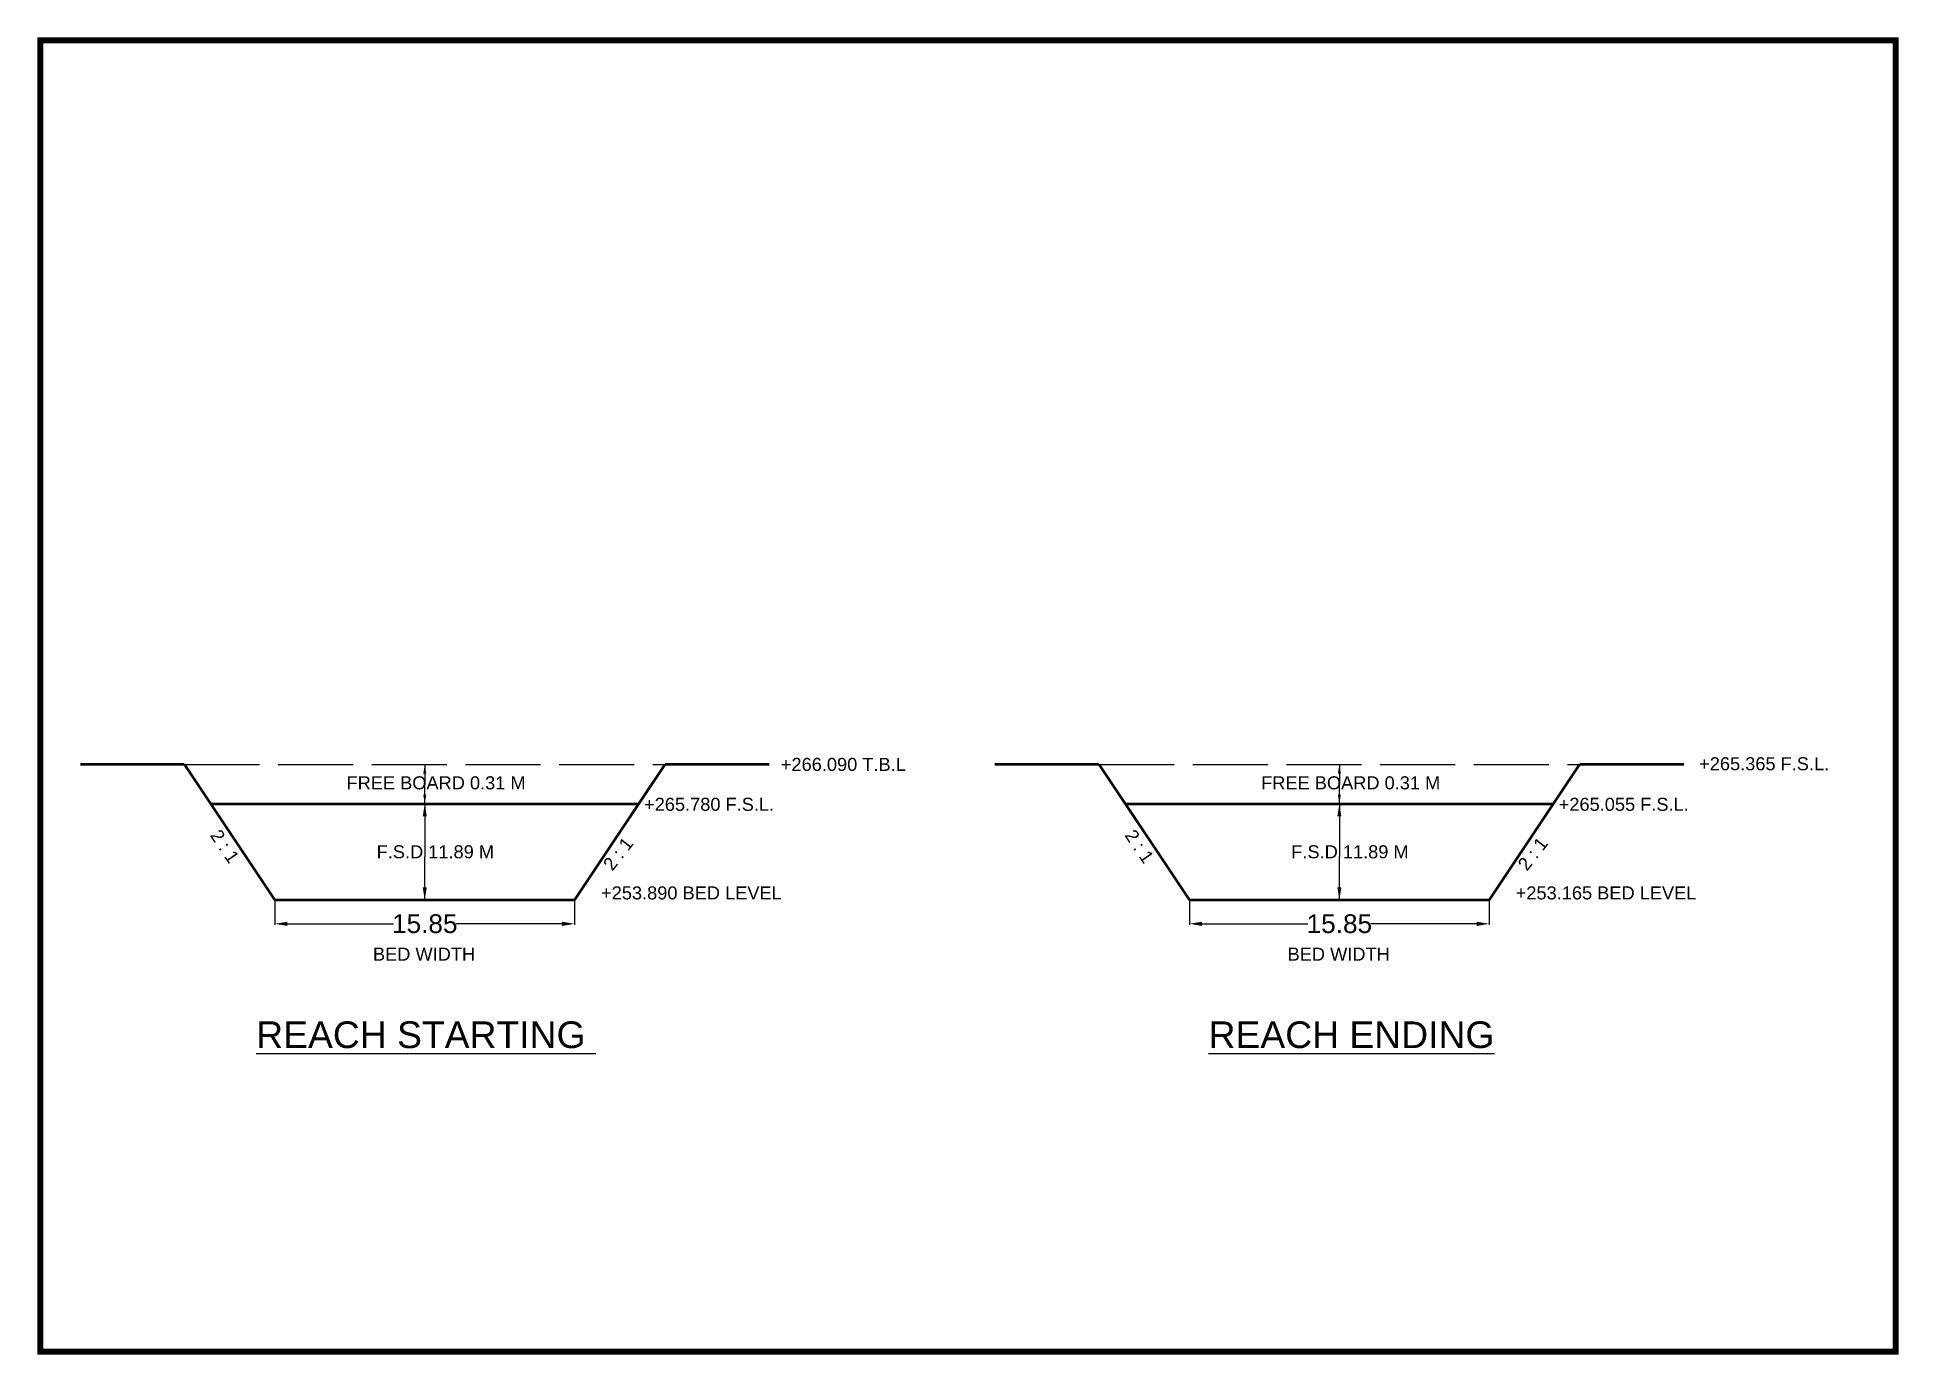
# Model space of a CAD drawing. Header units: inches. Extents: x 571 to 869, y 149 to 360.
import ezdxf

# ---------------------------------------------------------------- set-up
doc = ezdxf.new("R2010")
doc.units = ezdxf.units.IN
doc.header["$MEASUREMENT"] = 0
doc.linetypes.add('ACAD_ISO02W100', pattern=[15, 12, -3])
doc.layers.add('TEXT', color=5, linetype='Continuous')
doc.styles.get("Standard").update_dxf_attribs({"font": 'arial.ttf'})
doc.dimstyles.get("Standard").update_dxf_attribs({"dimtxt": 0.18, "dimasz": 0.18, "dimexe": 0.18, "dimexo": 0.0625, "dimgap": 0.09, "dimtad": 0, "dimtih": 1, "dimtoh": 1, "dimdec": 4, "dimzin": 0, "dimdsep": 46, "dimtxsty": 'Standard', "dimcen": 0.09, "dimadec": 0, "dimazin": 0, "dimtfac": 1, "dimtdec": 4, "dimtofl": 0, "dimtmove": 0, "dimatfit": 3, "dimfxl": 1, "dimtolj": 1, "dimtzin": 0, "dimarcsym": 0})

# ---------------------------------------------------------------- blocks, each defined once
blk = doc.blocks.new('*D4')
at = {"layer": 'Defpoints', "color": 0, "ltscale": 0.2}
for p in [(755.02, 221.57), (803, 221.57), (803, 217.75)]:
    blk.add_point(p, dxfattribs=at)
at = {"layer": 'TEXT', "color": 0, "lineweight": -2, "ltscale": 0.2}
for p, q in [((755.02, 221.51), (755.02, 217.57)), ((803, 221.51), (803, 217.57)), ((757.02, 217.75), (773.99, 217.75)), ((801, 217.75), (784.03, 217.75))]:
    blk.add_line(p, q, dxfattribs=at)
at = {"layer": 'TEXT', "color": 0, "ltscale": 0.2}
for points in [[(757.02, 218.08), (757.02, 217.41), (755.02, 217.75)], [(801, 218.08), (801, 217.41), (803, 217.75)]]:
    blk.add_solid(points, dxfattribs=at)
at = {"layer": 'TEXT', "color": 0, "lineweight": 25, "ltscale": 0.2, "insert": (779.01, 217.75), "char_height": 0.18, "attachment_point": 5}
blk.add_mtext('\\A1;{\\H16.667x;15.85}', dxfattribs=at)
blk = doc.blocks.new('*D5')
at = {"layer": 'Defpoints', "color": 0, "ltscale": 0.2}
for p in [(608.61, 221.57), (656.59, 221.57), (656.59, 217.75)]:
    blk.add_point(p, dxfattribs=at)
at = {"layer": 'TEXT', "color": 0, "lineweight": -2, "ltscale": 0.2}
for p, q in [((608.61, 221.51), (608.61, 217.57)), ((656.59, 221.51), (656.59, 217.57)), ((610.61, 217.75), (627.57, 217.75)), ((654.59, 217.75), (637.62, 217.75))]:
    blk.add_line(p, q, dxfattribs=at)
at = {"layer": 'TEXT', "color": 0, "ltscale": 0.2}
for points in [[(610.61, 218.08), (610.61, 217.41), (608.61, 217.75)], [(654.59, 218.08), (654.59, 217.41), (656.59, 217.75)]]:
    blk.add_solid(points, dxfattribs=at)
at = {"layer": 'TEXT', "color": 0, "lineweight": 25, "ltscale": 0.2, "insert": (632.6, 217.75), "char_height": 0.18, "attachment_point": 5}
blk.add_mtext('\\A1;{\\H16.667x;15.85}', dxfattribs=at)

msp = doc.modelspace()

# ---------------------------------------------------------------- linework, layer by layer
at = {"layer": 'TEXT', "color": 86, "lineweight": 25, "ltscale": 0.2}
for p, q in [((608.6067, 221.57188), (656.58571, 221.57188)), ((755.02303, 221.57188), (803.00205, 221.57188))]:
    msp.add_line(p, q, dxfattribs=at)
at = {"layer": 'TEXT', "lineweight": 25, "ltscale": 0.2, "const_width": 1}
msp.add_lwpolyline([(571.06329, 359.23097), (868.06329, 359.23097), (868.06329, 149.23097), (571.06329, 149.23097)], close=True, dxfattribs=at)
at = {"layer": 'TEXT', "color": 86, "lineweight": 25, "ltscale": 0.2, "const_width": 0.41728}
for points in [[(594.13323, 243.27069), (577.44183, 243.27069)], [(608.6067, 221.57188), (594.13323, 243.27069)], [(656.58571, 221.57188), (671.05918, 243.27069)], [(671.05918, 243.27069), (656.58571, 221.57188), (671.05918, 243.27069)], [(671.05918, 243.27069), (687.75058, 243.27069)], [(740.54956, 243.27069), (723.85817, 243.27069)], [(755.02303, 221.57188), (740.54956, 243.27069)], [(803.00205, 221.57188), (817.47551, 243.27069)], [(817.47551, 243.27069), (803.00205, 221.57188), (817.47551, 243.27069)], [(817.47551, 243.27069), (834.16691, 243.27069)], [(656.58571, 221.57188), (608.6067, 221.57188)], [(803.00205, 221.57188), (755.02303, 221.57188)]]:
    msp.add_lwpolyline(points, dxfattribs=at)
at = {"layer": 'TEXT', "color": 86, "linetype": 'ACAD_ISO02W100', "lineweight": 25}
for points in [[(594.13323, 243.27069), (671.05918, 243.27069)], [(740.54956, 243.27069), (817.47551, 243.27069)]]:
    msp.add_lwpolyline(points, dxfattribs=at)
at = {"layer": 'TEXT', "color": 86, "linetype": 'ACAD_ISO02W100', "lineweight": 25, "const_width": 0.41728}
for points in [[(666.83767, 236.94175), (598.35474, 236.94175)], [(813.254, 236.94175), (744.77107, 236.94175)]]:
    msp.add_lwpolyline(points, dxfattribs=at)

# ---------------------------------------------------------------- texts
at = {"layer": 'TEXT', "color": 86, "lineweight": 25, "ltscale": 0.2}
for s, height, p in [('+265.365 F.S.L.', 2.0864248, (836.60492, 242.33996)), ('+266.090 T.B.L', 2.0864248, (689.60108, 242.23359)), ('+265.780 F.S.L.', 2.0864248, (667.70822, 235.84181)), ('+265.055 F.S.L.', 2.0864248, (814.12455, 235.84181)), ('+253.890 BED LEVEL', 2.0864248, (660.82301, 221.65413)), ('+253.165 BED LEVEL', 2.0864248, (807.23935, 221.65413)), ('BED WIDTH', 2.086425, (624.31058, 211.84793)), ('BED WIDTH', 2.086425, (770.72692, 211.84793)), ('%%UREACH STARTING ', 4.2719994, (605.6204, 197.84793)), ('%%UREACH ENDING', 4.2719994, (758.07539, 197.84793))]:
    msp.add_text(s, height=height, dxfattribs=at).set_placement(p)
for rotation, p in [(304.0770825, (598.14576, 231.92331)), (304.0770825, (744.56209, 231.92331)), (52.0922895, (662.63634, 226.09234)), (52.0922895, (809.05268, 226.09234))]:
    msp.add_text('2 : 1', height=2.086425, rotation=rotation, dxfattribs=at).set_placement(p)
at = {"layer": 'TEXT', "color": 86, "lineweight": 25, "char_height": 2.0864248, "width": 31.6923716, "attachment_point": 1}
for s, insert in [('FREE BOARD 0.31 M', (620.07766, 241.36988)), ('FREE BOARD 0.31 M', (766.49399, 241.36988)), ('F.S.D 11.89 M', (624.89854, 230.32411)), ('F.S.D 11.89 M', (771.31488, 230.32411))]:
    msp.add_mtext(s, dxfattribs=dict(at, insert=insert))

# ---------------------------------------------------------------- dimensions: what is measured, and where the dimension line sits
at = {"layer": 'TEXT', "color": 86, "lineweight": 25, "ltscale": 0.2}
for p1, p2, picture, middle in [((608.6067, 221.57188), (656.58571, 221.57188), '*D5', (632.5962, 217.74664)), ((755.02303, 221.57188), (803.00205, 221.57188), '*D4', (779.01254, 217.74664))]:
    dim = msp.add_aligned_dim(p1=p1, p2=p2, distance=-3.82523, text='{\\H16.667x;15.85}', dimstyle='Standard', override={"dimasz": 2}, dxfattribs=at)
    dim.commit()
    dim.dimension.update_dxf_attribs({"geometry": picture, "text_midpoint": middle})

# ---------------------------------------------------------------- leaders
for points, override in [([(632.5962, 243.27069), (632.5962, 240.07139)], {"dimasz": 1.5, "dimgap": 0.09, "dimtad": 0}), ([(779.01254, 243.27069), (779.01254, 240.07139)], {"dimasz": 1.5, "dimgap": 0.09, "dimtad": 0}), ([(632.5962, 236.94175), (632.5962, 240.07139)], {"dimasz": 1.5, "dimgap": 0.09, "dimtad": 0}), ([(779.01254, 236.94175), (779.01254, 240.07139)], {"dimasz": 1.5, "dimgap": 0.09, "dimtad": 0}), ([(632.5962, 236.94175), (632.5962, 228.52989)], {"dimasz": 2}), ([(779.01254, 236.94175), (779.01254, 228.52989)], {"dimasz": 2}), ([(632.5962, 221.57188), (632.5962, 228.52989)], {"dimasz": 2}), ([(779.01254, 221.57188), (779.01254, 228.52989)], {"dimasz": 2})]:
    msp.add_leader(points, dimstyle='Standard', override=override, dxfattribs=at)

doc.saveas('drawing.dxf')
